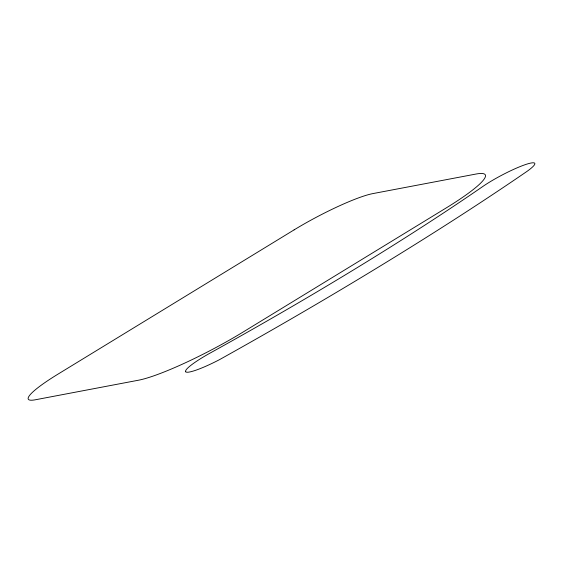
<?xml version="1.0" encoding="UTF-8"?>
<svg xmlns="http://www.w3.org/2000/svg" width="563" height="563" viewBox="0 0 563 563"><rect width="100%" height="100%" fill="white"/><g stroke="black" fill="none" stroke-linecap="round" stroke-linejoin="round"><path stroke-width="0.84" d="M294.118 229.866L57.933 374.17A65.195 9.184 -27.7 0 0 35.413 399.765L138.407 380.229A86.934 12.252 -27.7 0 0 243.343 331.889L445.783 208.197A86.927 12.245 -27.7 0 0 475.812 174.073L372.819 193.609A65.195 9.184 -27.7 0 0 294.118 229.866M185.748 371.812A36.447 5.137 -27.7 0 0 219.281 359.771A769.325 108.399 -27.7 0 0 526.827 171.504A34.364 4.842 -27.7 0 0 524.969 164.748A34.364 4.842 -27.7 0 0 481.865 187.141A643.312 90.643 -27.7 0 1 211.941 352.065A36.447 5.137 -27.7 0 0 185.748 371.812"/></g></svg>
